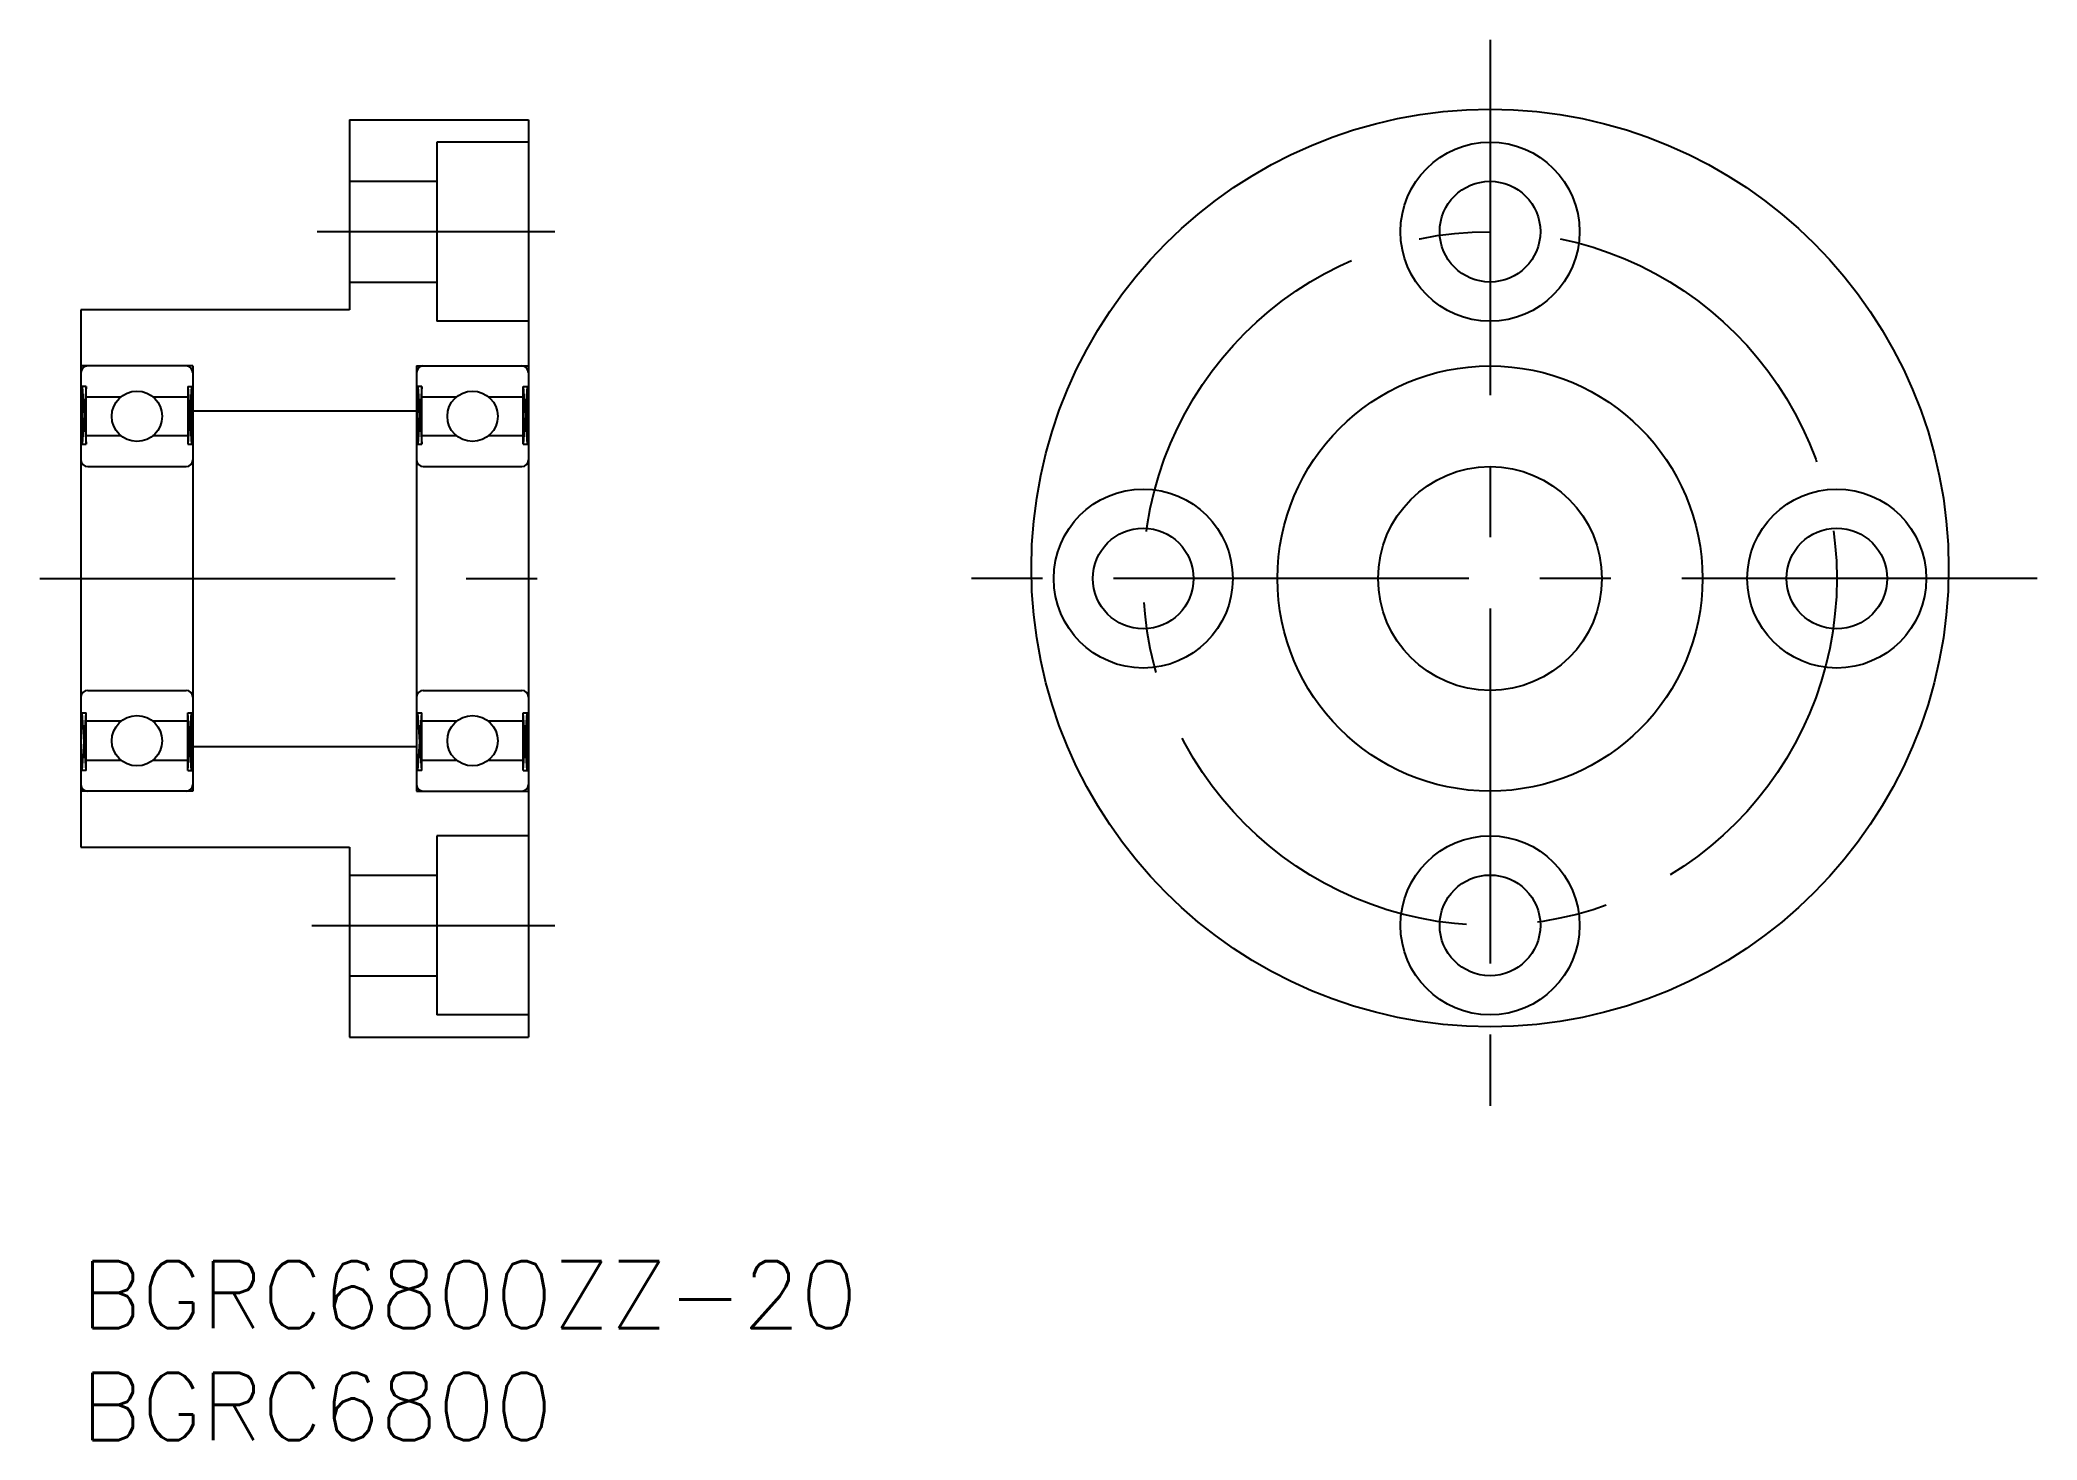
# Model space of a CAD drawing. Extents: x -1.8 to 87.4, y -8 to 54.6.
import ezdxf

# ---------------------------------------------------------------- set-up
doc = ezdxf.new("R2010")
doc.units = 0
doc.header["$LTSCALE"] = 0.5
doc.linetypes.add('CENTER', pattern=[50.8, 31.75, -6.35, 6.35, -6.35])
for name, color, linetype in [('MSM_CENTER', 1, 'CENTER'), ('MSM_CONTINUOUS', 7, 'CONTINUOUS'), ('MSM_NARROW', 5, 'CONTINUOUS'), ('MSM_PART_NUMBER', 7, 'CONTINUOUS')]:
    doc.layers.add(name, color=color, linetype=linetype)
doc.styles.get("Standard").update_dxf_attribs({"font": 'txt.shx', "height": 3, "bigfont": 'bigfont.shx'})

# ---------------------------------------------------------------- blocks, each defined once
blk = doc.blocks.new('*U10')
at = {"layer": 'MSM_PART_NUMBER'}
blk.add_text('BGRC6800ZZ-20', height=3, dxfattribs=at).set_placement((0, -3))
blk = doc.blocks.new('*U11')
at = {"layer": 'MSM_PART_NUMBER'}
blk.add_text('BGRC6800', height=3, dxfattribs=at).set_placement((0, -8))

msp = doc.modelspace()

# ---------------------------------------------------------------- linework, layer by layer
at = {"layer": 'MSM_CENTER'}
for p, q in [((62.981, 54.567), (62.981, 6.433)), ((10.55, 46), (21.176, 46)), ((-1.835, 30.5), (21.238, 30.5)), ((87.433, 30.5), (38.201, 30.5)), ((10.324, 15), (21.176, 15))]:
    msp.add_line(p, q, dxfattribs=at)
msp.add_circle((62.981, 30.5), 15.5, dxfattribs=at)
at = {"layer": 'MSM_CONTINUOUS'}
for p, q in [((12, 51), (20, 51)), ((12, 51), (12, 42.5)), ((20, 51), (20, 10)), ((20, 50), (15.9, 50)), ((15.9, 50), (15.9, 42)), ((12, 48.25), (15.9, 48.25)), ((12, 43.75), (15.9, 43.75)), ((0, 42.5), (0, 18.5)), ((12, 42.5), (0, 42.5)), ((20, 42), (15.9, 42)), ((5, 40), (0, 40)), ((5, 40), (5, 21)), ((15, 40), (15, 21)), ((15, 40), (20, 40)), ((0.23, 39.075), (0, 39.075)), ((0.057, 36.5), (0.057, 39.075)), ((0.23, 36.5), (0.23, 39.075)), ((0.23, 38.62), (1.787, 38.62)), ((3.213, 38.62), (4.77, 38.62)), ((4.77, 39.075), (5, 39.075)), ((4.77, 39.075), (4.77, 36.5)), ((4.942, 39.075), (4.942, 36.5)), ((15.23, 39.075), (15, 39.075)), ((15.057, 36.5), (15.057, 39.075)), ((15.23, 36.5), (15.23, 39.075)), ((15.23, 38.62), (16.787, 38.62)), ((18.213, 38.62), (19.77, 38.62)), ((19.77, 39.075), (20, 39.075)), ((19.77, 36.5), (19.77, 39.075)), ((19.942, 39.075), (19.942, 36.5)), ((5, 38), (15, 38)), ((1.799, 36.87), (0.23, 36.87)), ((4.77, 36.87), (3.201, 36.87)), ((16.799, 36.87), (15.23, 36.87)), ((19.77, 36.87), (18.201, 36.87)), ((0, 36.5), (0.23, 36.5)), ((4.77, 36.5), (5, 36.5)), ((15, 36.5), (15.23, 36.5)), ((19.77, 36.5), (20, 36.5)), ((0.3, 35.5), (4.7, 35.5)), ((15.3, 35.5), (19.7, 35.5)), ((0.3, 25.5), (4.7, 25.5)), ((15.3, 25.5), (19.7, 25.5)), ((0, 24.5), (0.23, 24.5)), ((0.23, 21.925), (0.23, 24.5)), ((1.799, 24.13), (0.23, 24.13)), ((4.77, 24.13), (3.201, 24.13)), ((4.77, 21.925), (4.77, 24.5)), ((4.77, 24.5), (5, 24.5)), ((4.942, 21.925), (4.942, 24.5)), ((15, 24.5), (15.23, 24.5)), ((15.23, 21.925), (15.23, 24.5)), ((16.799, 24.13), (15.23, 24.13)), ((19.77, 24.13), (18.201, 24.13)), ((19.77, 21.925), (19.77, 24.5)), ((19.77, 24.5), (20, 24.5)), ((19.942, 21.925), (19.942, 24.5)), ((0.23, 22.38), (1.787, 22.38)), ((3.213, 22.38), (4.77, 22.38)), ((5, 23), (15, 23)), ((15.23, 22.38), (16.787, 22.38)), ((18.213, 22.38), (19.77, 22.38)), ((0.23, 21.925), (0, 21.925)), ((4.77, 21.925), (5, 21.925)), ((15.23, 21.925), (15, 21.925)), ((19.77, 21.925), (20, 21.925)), ((5, 21), (0, 21)), ((15, 21), (20, 21)), ((15.9, 19), (15.9, 11)), ((20, 19), (15.9, 19)), ((0, 18.5), (12, 18.5)), ((12, 18.5), (12, 10)), ((12, 17.25), (15.9, 17.25)), ((12, 12.75), (15.9, 12.75)), ((20, 11), (15.9, 11)), ((12, 10), (20, 10))]:
    msp.add_line(p, q, dxfattribs=at)
for centre, radius in [((62.981, 30.969), 20.5), ((62.981, 46), 4), ((62.981, 46), 2.25), ((62.981, 30.5), 9.5), ((2.5, 37.75), 1.125), ((17.5, 37.75), 1.125), ((62.981, 30.5), 5), ((47.481, 30.5), 4), ((78.481, 30.5), 4), ((47.481, 30.5), 2.25), ((78.481, 30.5), 2.25), ((2.5, 23.25), 1.125), ((17.5, 23.25), 1.125), ((62.981, 15), 4), ((62.981, 15), 2.25)]:
    msp.add_circle(centre, radius, dxfattribs=at)
for centre, start, end in [((0.3, 39.7), 90, 180), ((4.7, 39.7), 0, 90), ((15.3, 39.7), 90, 180), ((19.7, 39.7), 0, 90), ((0.3, 35.8), 180, 270), ((4.7, 35.8), 270, 0), ((15.3, 35.8), 180, 270), ((19.7, 35.8), 270, 0), ((0.3, 25.2), 90, 180), ((4.7, 25.2), 0, 90), ((15.3, 25.2), 90, 180), ((19.7, 25.2), 0, 90), ((0.3, 21.3), 180, 270), ((4.7, 21.3), 270, 0), ((15.3, 21.3), 180, 270), ((19.7, 21.3), 270, 0)]:
    msp.add_arc(centre, 0.3, start, end, dxfattribs=at)
at = {"layer": 'MSM_NARROW'}
for p, q in [((0.057, 39.075), (0.23, 36.5)), ((0.23, 39.075), (0.057, 36.5)), ((4.77, 39.075), (4.942, 36.5)), ((4.942, 39.075), (4.77, 36.5)), ((15.057, 39.075), (15.23, 36.5)), ((15.23, 39.075), (15.057, 36.5)), ((19.77, 39.075), (19.942, 36.5)), ((19.942, 39.075), (19.77, 36.5)), ((0.057, 21.925), (0.23, 24.5)), ((0.23, 21.925), (0.057, 24.5)), ((4.77, 21.925), (4.942, 24.5)), ((4.942, 21.925), (4.77, 24.5)), ((15.057, 21.925), (15.23, 24.5)), ((15.23, 21.925), (15.057, 24.5)), ((19.77, 21.925), (19.942, 24.5)), ((19.942, 21.925), (19.77, 24.5))]:
    msp.add_line(p, q, dxfattribs=at)

# ---------------------------------------------------------------- block references
at = {"layer": 'MSM_CONTINUOUS'}
for name in ['*U10', '*U11']:
    msp.add_blockref(name, (0, 0), dxfattribs=at)

doc.saveas('drawing.dxf')
